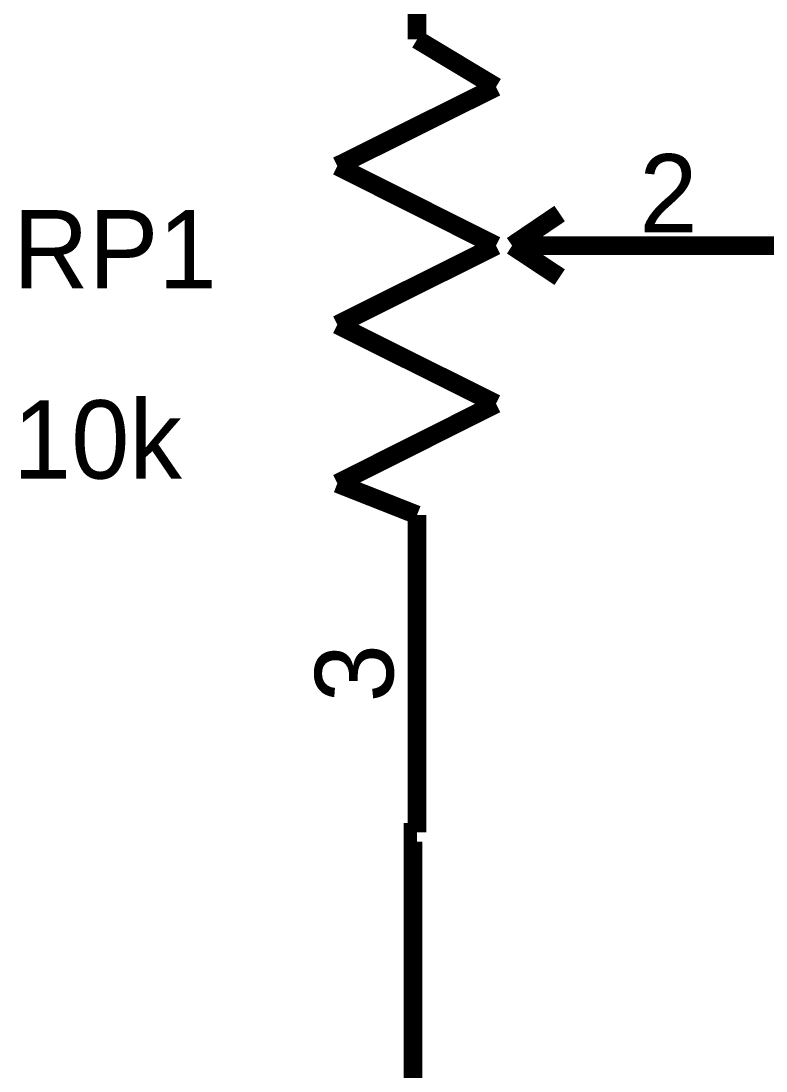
# Model space of a CAD drawing. Header units: millimetres. Extents: x 0 to 800, y 0 to 567.
# Drawn here: x 50.48 to 62.42, y 514.64 to 531.46 of the extents above; entities that cross this region are included whole.
import ezdxf

# ---------------------------------------------------------------- set-up
doc = ezdxf.new("R2010")
doc.units = ezdxf.units.MM
doc.layers.add('Sheet', color=255, linetype='Continuous')

msp = doc.modelspace()

# ---------------------------------------------------------------- linework, layer by layer
at = {"layer": 'Sheet', "const_width": 0.3}
for points in [[(56.827, 531.164), (56.827, 536.249)], [(56.827, 531.164), (58.092, 530.403)], [(58.092, 530.403), (55.55, 529.137)], [(55.55, 529.137), (58.092, 527.861)], [(58.35, 527.861), (59.112, 528.376)], [(58.092, 527.861), (55.55, 526.595)], [(58.35, 527.861), (59.112, 527.357)], [(58.35, 527.861), (63.435, 527.861)], [(55.55, 526.595), (58.092, 525.329)], [(58.092, 525.329), (55.55, 524.053)], [(55.55, 524.053), (56.827, 523.549)], [(56.827, 523.549), (56.827, 518.464)], [(56.76, 504.812), (56.76, 506.313), (56.76, 518.464), (56.827, 518.464)]]:
    msp.add_lwpolyline(points, dxfattribs=at)

# ---------------------------------------------------------------- texts
at = {"layer": 'Sheet'}
for s, height, p in [('2', 1.254, (60.388, 528.073)), ('RP1', 1.2543, (50.353, 527.177)), ('10k', 1.2543, (50.353, 524.131))]:
    msp.add_text(s, height=height, dxfattribs=at).set_placement(p)
msp.add_text('3', height=1.254, rotation=90, dxfattribs=at).set_placement((56.446, 520.547))

doc.saveas('drawing.dxf')
